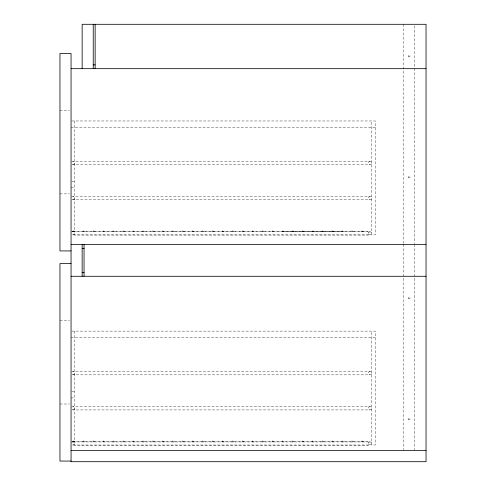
<?xml version="1.0" encoding="UTF-8"?>
<svg xmlns="http://www.w3.org/2000/svg" width="486" height="486" viewBox="0 0 486 486"><rect width="100%" height="100%" fill="white"/><g stroke="black" fill="none" stroke-linecap="round" stroke-linejoin="round"><path stroke-width="0.36" stroke-dasharray="2.43 1.82" d="M71.588 161.893L72.845 161.413L369.992 161.413C372.264 161.255 372.264 164.851 369.992 164.693L72.845 164.693L71.588 164.213M71.588 196.976L72.845 196.496L369.992 196.496C372.264 196.344 372.264 199.934 369.992 199.782L72.845 199.782L71.588 199.303M71.588 232.065C75.221 229.544 75.3 236.901 71.588 234.386M71.588 372.033L72.845 371.553L369.992 371.553C372.264 371.401 372.264 374.992 369.992 374.84L72.845 374.84L71.588 374.36M71.588 407.122L72.845 406.636L369.992 406.636C372.264 406.484 372.264 410.081 369.992 409.923L72.845 409.923L71.588 409.443M71.588 442.205C75.221 439.684 75.3 447.041 71.588 444.526M72.845 164.693C75.117 164.851 75.117 161.255 72.845 161.413M369.992 161.413C367.726 161.255 367.726 164.851 369.992 164.693M72.845 199.782C75.117 199.934 75.117 196.344 72.845 196.496M369.992 196.496C367.726 196.344 367.726 199.934 369.992 199.782M369.992 231.585C363.182 235.601 376.808 235.601 369.992 231.585L71.691 231.585M72.845 374.84C75.117 374.992 75.117 371.401 72.845 371.553M369.992 371.553C367.726 371.401 367.726 374.992 369.992 374.84M72.845 409.923C75.117 410.081 75.117 406.484 72.845 406.636M369.992 406.636C367.726 406.484 367.726 410.081 369.992 409.923M369.992 441.725C363.182 445.741 376.808 445.741 369.992 441.725L71.691 441.725M73.447 231.804L368.4 231.804L368.4 235.078L74.388 235.078L74.388 231.804M73.447 441.944L368.4 441.944L368.4 445.219L74.388 445.219L74.388 441.944M71.691 231.804L74.158 231.804M71.691 441.944L73.987 441.944M282.834 231.804L342.557 231.804M59.96 110.51L69.571 110.51M71.764 120.971L375.332 120.971L375.332 234.866L371.778 234.866L371.766 120.971M71.053 127.545L375.332 127.545M71.764 181.205L74.619 181.205M71.053 187.778L74.619 187.778M59.96 193.871L69.571 193.871M72.845 234.866L369.992 234.866M59.96 320.657L69.571 320.657M71.764 331.112L375.332 331.112L375.332 445.012L371.778 445.012L371.766 331.112M71.053 337.685L375.332 337.685M71.764 391.345L74.619 391.345M71.053 397.919L74.619 397.919M59.96 404.012L69.571 404.012M72.845 445.012L369.992 445.012M414.631 25.819L414.631 243.522M414.631 244.282L414.631 449.848M403.538 24.3L403.538 243.522M403.538 244.282L403.538 449.848M74.619 120.971L74.619 231.804M74.619 331.112L74.619 441.944M73.319 230.759L73.228 230.905A0.608 0.608 0 0 0 73.234 231.409L73.623 231.761A0.772 0.772 0 0 0 74.17 231.755L74.552 231.397A0.608 0.608 0 0 0 74.54 230.893L74.151 230.54A0.772 0.772 0 0 0 73.605 230.546L73.319 230.759M83.27 230.759L83.179 230.905A0.608 0.608 0 0 0 83.185 231.409L83.58 231.761A0.772 0.772 0 0 0 84.121 231.755L84.503 231.397A0.608 0.608 0 0 0 84.497 230.893L84.108 230.54A0.772 0.772 0 0 0 83.562 230.546L83.27 230.759M93.227 230.759L93.136 230.905A0.608 0.608 0 0 0 93.142 231.409L93.531 231.761A0.772 0.772 0 0 0 94.077 231.755L94.46 231.397A0.608 0.608 0 0 0 94.454 230.893L94.059 230.54A0.772 0.772 0 0 0 93.512 230.546L93.227 230.759M103.178 230.759L103.087 230.905A0.608 0.608 0 0 0 103.093 231.409L103.488 231.761A0.772 0.772 0 0 0 104.028 231.755L104.411 231.397A0.608 0.608 0 0 0 104.405 230.893L104.016 230.54A0.772 0.772 0 0 0 103.469 230.546L103.178 230.759M113.135 230.759L113.044 230.905A0.608 0.608 0 0 0 113.05 231.409L113.438 231.761A0.772 0.772 0 0 0 113.985 231.755L114.368 231.397A0.608 0.608 0 0 0 114.362 230.893L113.967 230.54A0.772 0.772 0 0 0 113.42 230.546L113.135 230.759M123.086 230.759L122.994 230.905A0.608 0.608 0 0 0 123.001 231.409L123.395 231.761A0.772 0.772 0 0 0 123.942 231.755L124.319 231.397A0.608 0.608 0 0 0 124.313 230.893L123.924 230.54A0.772 0.772 0 0 0 123.377 230.546L123.086 230.759M133.043 230.759L132.951 230.905A0.608 0.608 0 0 0 132.957 231.409L133.346 231.761A0.772 0.772 0 0 0 133.893 231.755L134.276 231.397A0.608 0.608 0 0 0 134.27 230.893L133.875 230.54A0.772 0.772 0 0 0 133.328 230.546L133.043 230.759M142.993 230.759L142.902 230.905A0.608 0.608 0 0 0 142.908 231.409L143.303 231.761A0.772 0.772 0 0 0 143.85 231.755L144.227 231.397A0.608 0.608 0 0 0 144.221 230.893L143.832 230.54A0.772 0.772 0 0 0 143.285 230.546L142.993 230.759M152.95 230.759L152.859 230.905A0.608 0.608 0 0 0 152.865 231.409L153.254 231.761A0.772 0.772 0 0 0 153.801 231.755L154.184 231.397A0.608 0.608 0 0 0 154.177 230.893L153.783 230.54A0.772 0.772 0 0 0 153.236 230.546L152.95 230.759M162.901 230.759L162.81 230.905A0.608 0.608 0 0 0 162.816 231.409L163.211 231.761A0.772 0.772 0 0 0 163.758 231.755L164.134 231.397A0.608 0.608 0 0 0 164.128 230.893L163.739 230.54A0.772 0.772 0 0 0 163.193 230.546L162.901 230.759M172.858 230.759L172.767 230.905A0.608 0.608 0 0 0 172.773 231.409L173.162 231.761A0.772 0.772 0 0 0 173.709 231.755L174.091 231.397A0.608 0.608 0 0 0 174.085 230.893L173.69 230.54A0.772 0.772 0 0 0 173.144 230.546L172.858 230.759M182.809 230.759L182.718 230.905A0.608 0.608 0 0 0 182.724 231.409L183.119 231.761A0.772 0.772 0 0 0 183.665 231.755L184.042 231.397A0.608 0.608 0 0 0 184.036 230.893L183.647 230.54A0.772 0.772 0 0 0 183.101 230.546L182.809 230.759M192.766 230.759L192.675 230.905A0.608 0.608 0 0 0 192.681 231.409L193.07 231.761A0.772 0.772 0 0 0 193.616 231.755L193.999 231.397A0.608 0.608 0 0 0 193.993 230.893L193.598 230.54A0.772 0.772 0 0 0 193.051 230.546L192.766 230.759M73.319 440.899L73.228 441.051A0.608 0.608 0 0 0 73.234 441.555L73.623 441.902A0.772 0.772 0 0 0 74.17 441.896L74.552 441.537A0.608 0.608 0 0 0 74.54 441.033L74.151 440.68A0.772 0.772 0 0 0 73.605 440.687L73.319 440.899M202.717 230.759L202.626 230.905A0.608 0.608 0 0 0 202.632 231.409L203.026 231.761A0.772 0.772 0 0 0 203.573 231.755L203.95 231.397A0.608 0.608 0 0 0 203.944 230.893L203.555 230.54A0.772 0.772 0 0 0 203.008 230.546L202.717 230.759M83.27 440.899L83.179 441.051A0.608 0.608 0 0 0 83.185 441.555L83.58 441.902A0.772 0.772 0 0 0 84.121 441.896L84.503 441.537A0.608 0.608 0 0 0 84.497 441.033L84.108 440.68A0.772 0.772 0 0 0 83.562 440.687L83.27 440.899M212.674 230.759L212.582 230.905A0.608 0.608 0 0 0 212.589 231.409L212.977 231.761A0.772 0.772 0 0 0 213.524 231.755L213.907 231.397A0.608 0.608 0 0 0 213.901 230.893L213.506 230.54A0.772 0.772 0 0 0 212.959 230.546L212.674 230.759M93.227 440.899L93.136 441.051A0.608 0.608 0 0 0 93.142 441.555L93.531 441.902A0.772 0.772 0 0 0 94.077 441.896L94.46 441.537A0.608 0.608 0 0 0 94.454 441.033L94.059 440.68A0.772 0.772 0 0 0 93.512 440.687L93.227 440.899M222.624 230.759L222.533 230.905A0.608 0.608 0 0 0 222.539 231.409L222.934 231.761A0.772 0.772 0 0 0 223.481 231.755L223.858 231.397A0.608 0.608 0 0 0 223.852 230.893L223.463 230.54A0.772 0.772 0 0 0 222.916 230.546L222.624 230.759M103.178 440.899L103.087 441.051A0.608 0.608 0 0 0 103.093 441.555L103.488 441.902A0.772 0.772 0 0 0 104.028 441.896L104.411 441.537A0.608 0.608 0 0 0 104.405 441.033L104.016 440.68A0.772 0.772 0 0 0 103.469 440.687L103.178 440.899M232.581 230.759L232.49 230.905A0.608 0.608 0 0 0 232.496 231.409L232.885 231.761A0.772 0.772 0 0 0 233.432 231.755L233.815 231.397A0.608 0.608 0 0 0 233.809 230.893L233.414 230.54A0.772 0.772 0 0 0 232.867 230.546L232.581 230.759M113.135 440.899L113.044 441.051A0.608 0.608 0 0 0 113.05 441.555L113.438 441.902A0.772 0.772 0 0 0 113.985 441.896L114.368 441.537A0.608 0.608 0 0 0 114.362 441.033L113.967 440.68A0.772 0.772 0 0 0 113.42 440.687L113.135 440.899M242.532 230.759L242.441 230.905A0.608 0.608 0 0 0 242.447 231.409L242.842 231.761A0.772 0.772 0 0 0 243.389 231.755L243.765 231.397A0.608 0.608 0 0 0 243.759 230.893L243.371 230.54A0.772 0.772 0 0 0 242.824 230.546L242.532 230.759M123.086 440.899L122.994 441.051A0.608 0.608 0 0 0 123.001 441.555L123.395 441.902A0.772 0.772 0 0 0 123.942 441.896L124.319 441.537A0.608 0.608 0 0 0 124.313 441.033L123.924 440.68A0.772 0.772 0 0 0 123.377 440.687L123.086 440.899M252.489 230.759L252.398 230.905A0.608 0.608 0 0 0 252.404 231.409L252.793 231.761A0.772 0.772 0 0 0 253.34 231.755L253.722 231.397A0.608 0.608 0 0 0 253.716 230.893L253.321 230.54A0.772 0.772 0 0 0 252.775 230.546L252.489 230.759M133.043 440.899L132.951 441.051A0.608 0.608 0 0 0 132.957 441.555L133.346 441.902A0.772 0.772 0 0 0 133.893 441.896L134.276 441.537A0.608 0.608 0 0 0 134.27 441.033L133.875 440.68A0.772 0.772 0 0 0 133.328 440.687L133.043 440.899M262.44 230.759L262.349 230.905A0.608 0.608 0 0 0 262.355 231.409L262.75 231.761A0.772 0.772 0 0 0 263.297 231.755L263.673 231.397A0.608 0.608 0 0 0 263.667 230.893L263.278 230.54A0.772 0.772 0 0 0 262.732 230.546L262.44 230.759M142.993 440.899L142.902 441.051A0.608 0.608 0 0 0 142.908 441.555L143.303 441.902A0.772 0.772 0 0 0 143.85 441.896L144.227 441.537A0.608 0.608 0 0 0 144.221 441.033L143.832 440.68A0.772 0.772 0 0 0 143.285 440.687L142.993 440.899M272.397 230.759L272.306 230.905A0.608 0.608 0 0 0 272.312 231.409L272.701 231.761A0.772 0.772 0 0 0 273.247 231.755L273.63 231.397A0.608 0.608 0 0 0 273.624 230.893L273.229 230.54A0.772 0.772 0 0 0 272.682 230.546L272.397 230.759M152.95 440.899L152.859 441.051A0.608 0.608 0 0 0 152.865 441.555L153.254 441.902A0.772 0.772 0 0 0 153.801 441.896L154.184 441.537A0.608 0.608 0 0 0 154.177 441.033L153.783 440.68A0.772 0.772 0 0 0 153.236 440.687L152.95 440.899M282.348 230.759L282.257 230.905A0.608 0.608 0 0 0 282.263 231.409L282.658 231.761A0.772 0.772 0 0 0 283.204 231.755L283.581 231.397A0.608 0.608 0 0 0 283.575 230.893L283.186 230.54A0.772 0.772 0 0 0 282.639 230.546L282.348 230.759M162.901 440.899L162.81 441.051A0.608 0.608 0 0 0 162.816 441.555L163.211 441.902A0.772 0.772 0 0 0 163.758 441.896L164.134 441.537A0.608 0.608 0 0 0 164.128 441.033L163.739 440.68A0.772 0.772 0 0 0 163.193 440.687L162.901 440.899M292.305 230.759L292.214 230.905A0.608 0.608 0 0 0 292.22 231.409L292.608 231.761A0.772 0.772 0 0 0 293.155 231.755L293.538 231.397A0.608 0.608 0 0 0 293.532 230.893L293.137 230.54A0.772 0.772 0 0 0 292.59 230.546L292.305 230.759M172.858 440.899L172.767 441.051A0.608 0.608 0 0 0 172.773 441.555L173.162 441.902A0.772 0.772 0 0 0 173.709 441.896L174.091 441.537A0.608 0.608 0 0 0 174.085 441.033L173.69 440.68A0.772 0.772 0 0 0 173.144 440.687L172.858 440.899M302.256 230.759L302.164 230.905A0.608 0.608 0 0 0 302.171 231.409L302.565 231.761A0.772 0.772 0 0 0 303.112 231.755L303.489 231.397A0.608 0.608 0 0 0 303.483 230.893L303.094 230.54A0.772 0.772 0 0 0 302.547 230.546L302.256 230.759M182.809 440.899L182.718 441.051A0.608 0.608 0 0 0 182.724 441.555L183.119 441.902A0.772 0.772 0 0 0 183.665 441.896L184.042 441.537A0.608 0.608 0 0 0 184.036 441.033L183.647 440.68A0.772 0.772 0 0 0 183.101 440.687L182.809 440.899M312.212 230.759L312.121 230.905A0.608 0.608 0 0 0 312.127 231.409L312.516 231.761A0.772 0.772 0 0 0 313.063 231.755L313.446 231.397A0.608 0.608 0 0 0 313.44 230.893L313.045 230.54A0.772 0.772 0 0 0 312.498 230.546L312.212 230.759M192.766 440.899L192.675 441.051A0.608 0.608 0 0 0 192.681 441.555L193.07 441.902A0.772 0.772 0 0 0 193.616 441.896L193.999 441.537A0.608 0.608 0 0 0 193.993 441.033L193.598 440.68A0.772 0.772 0 0 0 193.051 440.687L192.766 440.899M322.163 230.759L322.072 230.905A0.608 0.608 0 0 0 322.078 231.409L322.473 231.761A0.772 0.772 0 0 0 323.02 231.755L323.397 231.397A0.608 0.608 0 0 0 323.39 230.893L323.002 230.54A0.772 0.772 0 0 0 322.455 230.546L322.163 230.759M202.717 440.899L202.626 441.051A0.608 0.608 0 0 0 202.632 441.555L203.026 441.902A0.772 0.772 0 0 0 203.573 441.896L203.95 441.537A0.608 0.608 0 0 0 203.944 441.033L203.555 440.68A0.772 0.772 0 0 0 203.008 440.687L202.717 440.899M332.12 230.759L332.029 230.905A0.608 0.608 0 0 0 332.035 231.409L332.424 231.761A0.772 0.772 0 0 0 332.971 231.755L333.353 231.397A0.608 0.608 0 0 0 333.347 230.893L332.953 230.54A0.772 0.772 0 0 0 332.406 230.546L332.12 230.759M212.674 440.899L212.582 441.051A0.608 0.608 0 0 0 212.589 441.555L212.977 441.902A0.772 0.772 0 0 0 213.524 441.896L213.907 441.537A0.608 0.608 0 0 0 213.901 441.033L213.506 440.68A0.772 0.772 0 0 0 212.959 440.687L212.674 440.899M342.071 230.759L341.98 230.905A0.608 0.608 0 0 0 341.986 231.409L342.381 231.761A0.772 0.772 0 0 0 342.928 231.755L343.304 231.397A0.608 0.608 0 0 0 343.298 230.893L342.909 230.54A0.772 0.772 0 0 0 342.363 230.546L342.071 230.759M222.624 440.899L222.533 441.051A0.608 0.608 0 0 0 222.539 441.555L222.934 441.902A0.772 0.772 0 0 0 223.481 441.896L223.858 441.537A0.608 0.608 0 0 0 223.852 441.033L223.463 440.68A0.772 0.772 0 0 0 222.916 440.687L222.624 440.899M352.028 230.759L351.937 230.905A0.608 0.608 0 0 0 351.943 231.409L352.332 231.761A0.772 0.772 0 0 0 352.879 231.755L353.261 231.397A0.608 0.608 0 0 0 353.255 230.893L352.86 230.54A0.772 0.772 0 0 0 352.314 230.546L352.028 230.759M232.581 440.899L232.49 441.051A0.608 0.608 0 0 0 232.496 441.555L232.885 441.902A0.772 0.772 0 0 0 233.432 441.896L233.815 441.537A0.608 0.608 0 0 0 233.809 441.033L233.414 440.68A0.772 0.772 0 0 0 232.867 440.687L232.581 440.899M361.979 230.759L361.888 230.905A0.608 0.608 0 0 0 361.894 231.409L362.289 231.761A0.772 0.772 0 0 0 362.835 231.755L363.212 231.397A0.608 0.608 0 0 0 363.206 230.893L362.817 230.54A0.772 0.772 0 0 0 362.27 230.546L361.979 230.759M242.532 440.899L242.441 441.051A0.608 0.608 0 0 0 242.447 441.555L242.842 441.902A0.772 0.772 0 0 0 243.389 441.896L243.765 441.537A0.608 0.608 0 0 0 243.759 441.033L243.371 440.68A0.772 0.772 0 0 0 242.824 440.687L242.532 440.899M252.489 440.899L252.398 441.051A0.608 0.608 0 0 0 252.404 441.555L252.793 441.902A0.772 0.772 0 0 0 253.34 441.896L253.722 441.537A0.608 0.608 0 0 0 253.716 441.033L253.321 440.68A0.772 0.772 0 0 0 252.775 440.687L252.489 440.899M262.44 440.899L262.349 441.051A0.608 0.608 0 0 0 262.355 441.555L262.75 441.902A0.772 0.772 0 0 0 263.297 441.896L263.673 441.537A0.608 0.608 0 0 0 263.667 441.033L263.278 440.68A0.772 0.772 0 0 0 262.732 440.687L262.44 440.899M272.397 440.899L272.306 441.051A0.608 0.608 0 0 0 272.312 441.555L272.701 441.902A0.772 0.772 0 0 0 273.247 441.896L273.63 441.537A0.608 0.608 0 0 0 273.624 441.033L273.229 440.68A0.772 0.772 0 0 0 272.682 440.687L272.397 440.899M282.348 440.899L282.257 441.051A0.608 0.608 0 0 0 282.263 441.555L282.658 441.902A0.772 0.772 0 0 0 283.204 441.896L283.581 441.537A0.608 0.608 0 0 0 283.575 441.033L283.186 440.68A0.772 0.772 0 0 0 282.639 440.687L282.348 440.899M292.305 440.899L292.214 441.051A0.608 0.608 0 0 0 292.22 441.555L292.608 441.902A0.772 0.772 0 0 0 293.155 441.896L293.538 441.537A0.608 0.608 0 0 0 293.532 441.033L293.137 440.68A0.772 0.772 0 0 0 292.59 440.687L292.305 440.899M302.256 440.899L302.164 441.051A0.608 0.608 0 0 0 302.171 441.555L302.565 441.902A0.772 0.772 0 0 0 303.112 441.896L303.489 441.537A0.608 0.608 0 0 0 303.483 441.033L303.094 440.68A0.772 0.772 0 0 0 302.547 440.687L302.256 440.899M312.212 440.899L312.121 441.051A0.608 0.608 0 0 0 312.127 441.555L312.516 441.902A0.772 0.772 0 0 0 313.063 441.896L313.446 441.537A0.608 0.608 0 0 0 313.44 441.033L313.045 440.68A0.772 0.772 0 0 0 312.498 440.687L312.212 440.899M322.163 440.899L322.072 441.051A0.608 0.608 0 0 0 322.078 441.555L322.473 441.902A0.772 0.772 0 0 0 323.02 441.896L323.397 441.537A0.608 0.608 0 0 0 323.39 441.033L323.002 440.68A0.772 0.772 0 0 0 322.455 440.687L322.163 440.899M332.12 440.899L332.029 441.051A0.608 0.608 0 0 0 332.035 441.555L332.424 441.902A0.772 0.772 0 0 0 332.971 441.896L333.353 441.537A0.608 0.608 0 0 0 333.347 441.033L332.953 440.68A0.772 0.772 0 0 0 332.406 440.687L332.12 440.899M342.071 440.899L341.98 441.051A0.608 0.608 0 0 0 341.986 441.555L342.381 441.902A0.772 0.772 0 0 0 342.928 441.896L343.304 441.537A0.608 0.608 0 0 0 343.298 441.033L342.909 440.68A0.772 0.772 0 0 0 342.363 440.687L342.071 440.899M352.028 440.899L351.937 441.051A0.608 0.608 0 0 0 351.943 441.555L352.332 441.902A0.772 0.772 0 0 0 352.879 441.896L353.261 441.537A0.608 0.608 0 0 0 353.255 441.033L352.86 440.68A0.772 0.772 0 0 0 352.314 440.687L352.028 440.899M361.979 440.899L361.888 441.051A0.608 0.608 0 0 0 361.894 441.555L362.289 441.902A0.772 0.772 0 0 0 362.835 441.896L363.212 441.537A0.608 0.608 0 0 0 363.206 441.033L362.817 440.68A0.772 0.772 0 0 0 362.27 440.687L361.979 440.899M408.55 56.783A0.954 0.954 0 0 0 410.038 56.066A0.954 0.954 0 0 0 408.671 55.137A0.954 0.954 0 0 0 408.55 56.783M408.55 177.755A0.954 0.954 0 0 0 410.038 177.038A0.954 0.954 0 0 0 408.671 176.108A0.954 0.954 0 0 0 408.55 177.755M408.55 298.726A0.954 0.954 0 0 0 410.038 298.009A0.954 0.954 0 0 0 408.671 297.08A0.954 0.954 0 0 0 408.55 298.726M408.55 419.697A0.954 0.954 0 0 0 410.038 418.981A0.954 0.954 0 0 0 408.671 418.051A0.954 0.954 0 0 0 408.55 419.697"/><path stroke-width="0.73" d="M93.239 64.869L95.141 64.869M71.053 68.672L426.04 68.672M71.053 244.586L426.04 244.586M82.146 248.389L84.048 248.389M71.053 250.922L59.96 250.922L59.96 53.46L71.053 53.46L71.053 461.7L426.04 461.7L426.04 24.3L82.146 24.3L82.146 68.672M71.053 263.6L59.96 263.6L59.96 461.068L71.053 461.068M82.146 272.476L84.048 272.476M71.053 276.279L426.04 276.279M71.053 450.607L426.04 450.607M95.141 24.3L95.141 68.672M93.239 24.3L93.239 68.672M84.048 244.586L84.048 276.279M82.146 244.586L82.146 276.279"/></g></svg>
